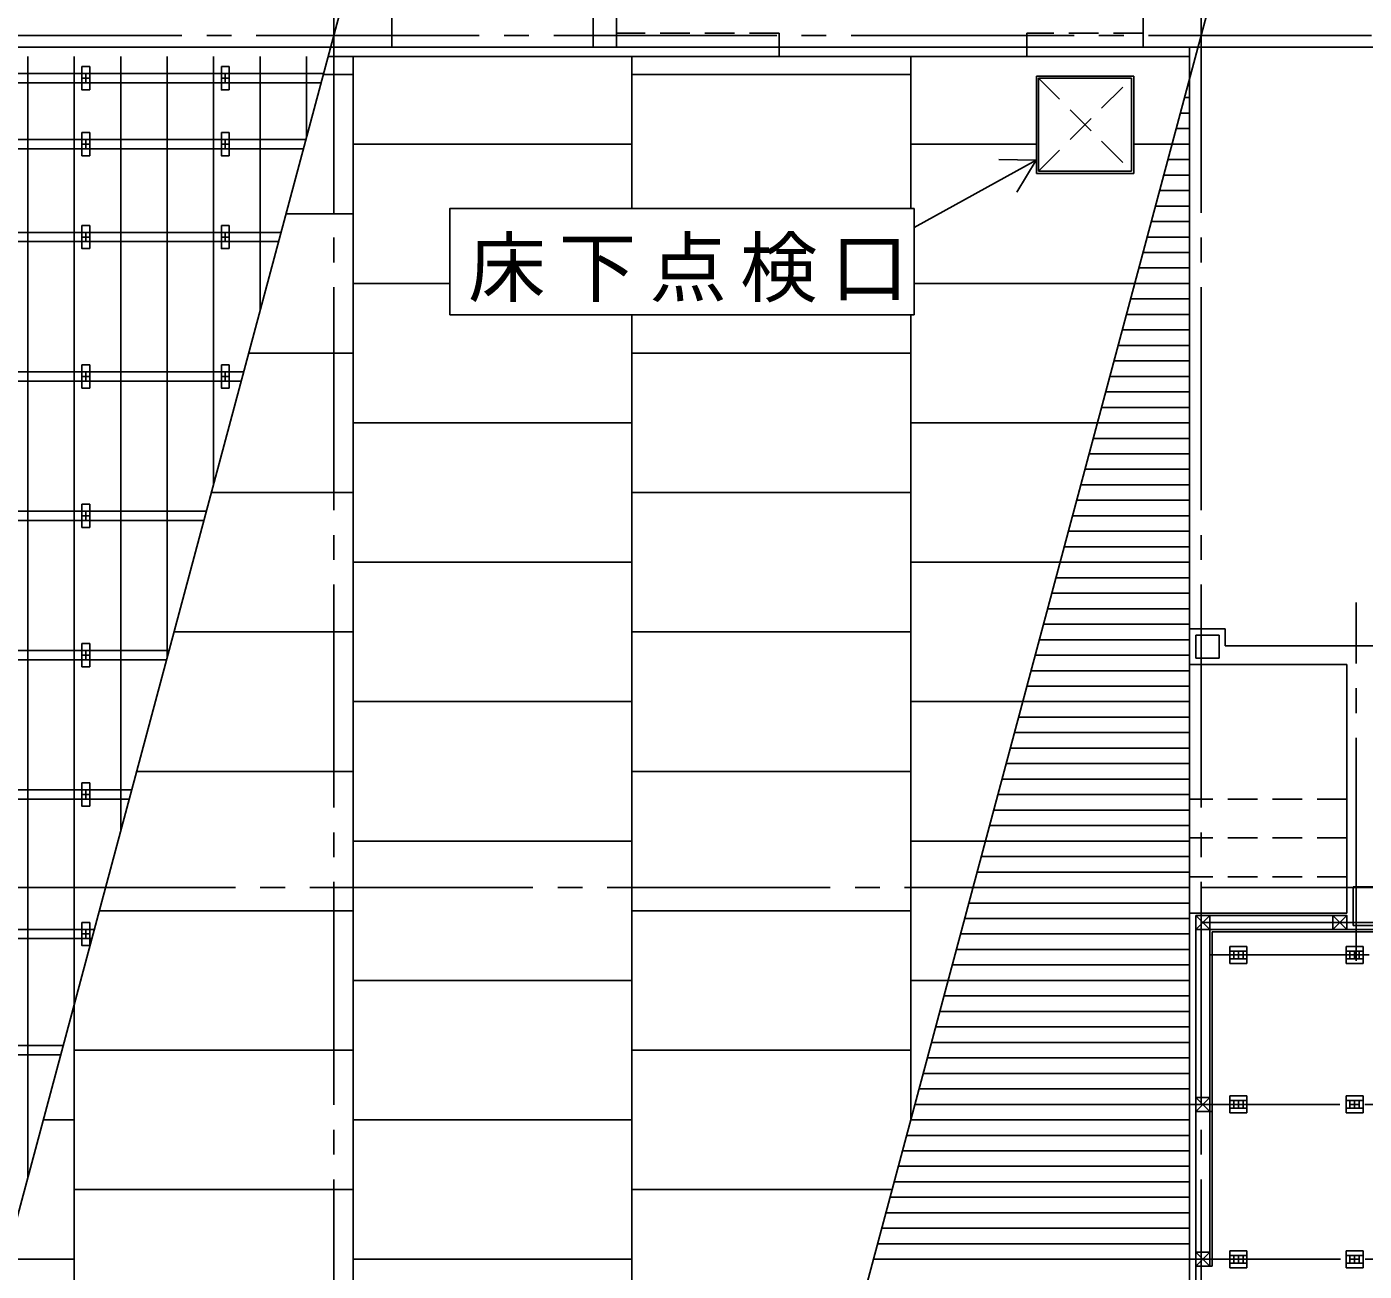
# Model space of a CAD drawing. Units: millimetres at full size, sheet at 1:160; details may follow other scales. Extents: x -33008 to 32992, y -23168 to 22812.
# Drawn here: x -3815 to 4819, y 6488 to 14523 of the extents above; entities that cross this region are included whole.
import ezdxf

# ---------------------------------------------------------------- set-up
doc = ezdxf.new("R2010")
doc.units = ezdxf.units.MM
doc.header["$LTSCALE"] = 160
doc.linetypes.add('CHAIN2', pattern=[12, 9, -1, 1, -1])
doc.linetypes.add('DASHED1', pattern=[1.8, 1.2, -0.6])
for name, color, linetype in [('0-1_中線', 7, 'Continuous'), ('1-0_中心線', 7, 'CHAIN2'), ('1-1_中線', 7, 'Continuous'), ('1-2_太線１', 3, 'Continuous'), ('1-3_太線２', 5, 'Continuous'), ('1-6_文字', 7, 'Continuous'), ('1-7_極太線', 6, 'Continuous')]:
    doc.layers.add(name, color=color, linetype=linetype)
doc.styles.add('ＭＳ ゴシック', font='')
doc.styles.get('ＭＳ ゴシック').set_extended_font_data('MS Gothic')

msp = doc.modelspace()

# ---------------------------------------------------------------- linework, layer by layer
at = {"layer": '0-1_中線'}
for p, q in [((3391.7, 14390.5), (3391.7, 15365.5)), ((-8.3, 14390.5), (-8.3, 15175.2)), ((-1458.3, 14390.5), (-1458.3, 14690.5)), ((-23158.3, 14390.5), (3691.7, 14390.5)), ((-23158.3, 14390.5), (8391.7, 14390.5)), ((3691.7, 14390.5), (8391.7, 14390.5)), ((3691.7, 14390.5), (3691.7, -8459.5)), ((3691.7, 8765.5), (3691.7, 14390.5)), ((2702.7, 13576.5), (2702.7, 14204.5)), ((3330.7, 14204.5), (2702.7, 14204.5)), ((2716.7, 14190.5), (3316.7, 14190.5)), ((2716.7, 14190.5), (2716.7, 13590.5)), ((3316.7, 13590.5), (3316.7, 14190.5)), ((3330.7, 13576.5), (3330.7, 14204.5)), ((3330.7, 13576.5), (2702.7, 13576.5)), ((2716.7, 13590.5), (3316.7, 13590.5)), ((3921.7, 10635.5), (3691.7, 10635.5)), ((3921.7, 10525.5), (3921.7, 10635.5)), ((3731.7, 10595.5), (3731.7, 10445.5)), ((3881.7, 10595.5), (3731.7, 10595.5)), ((3881.7, 10595.5), (3881.7, 10445.5)), ((4706.7, 10405.5), (3691.7, 10405.5)), ((3881.7, 10445.5), (3731.7, 10445.5)), ((4706.7, 8800.5), (4706.7, 10405.5)), ((4746.7, 8970.5), (4746.7, 8720.5)), ((4996.7, 8970.5), (4746.7, 8970.5)), ((4706.7, 8800.5), (3691.7, 8800.5)), ((3691.7, 2765.5), (3691.7, 8765.5)), ((4706.7, 8785.5), (3731.7, 8785.5)), ((3731.7, 8785.5), (3821.7, 8695.5)), ((3731.7, 8695.5), (3821.7, 8785.5)), ((3731.7, -2854.5), (3731.7, 8785.5)), ((3821.7, 6520.5), (3821.7, 8785.5)), ((4706.7, 8695.5), (4706.7, 8785.5)), ((4996.7, 8720.5), (4746.7, 8720.5)), ((4706.7, 8695.5), (3731.7, 8695.5)), ((6826.7, 8680.5), (3836.7, 8680.5)), ((3836.7, 6520.5), (3836.7, 8680.5)), ((6811.7, 8695.5), (4616.7, 8695.5)), ((3731.7, 7610.5), (3821.7, 7520.5)), ((3836.7, 7520.5), (3731.7, 7520.5)), ((3731.7, 6610.5), (3821.7, 6520.5)), ((3836.7, 6520.5), (3731.7, 6520.5))]:
    msp.add_line(p, q, dxfattribs=at)
at = {"layer": '0-1_中線', "linetype": 'DASHED1'}
for p, q in [((1041.7, 14480.5), (-8.3, 14480.5)), ((1041.7, 14330.5), (1041.7, 14480.5)), ((2641.7, 14330.5), (2641.7, 14480.5)), ((3391.7, 14480.5), (2641.7, 14480.5)), ((2716.7, 14190.5), (3316.7, 13590.5)), ((2716.7, 13590.5), (3316.7, 14190.5)), ((4706.7, 9535.5), (3691.7, 9535.5)), ((4706.7, 9285.5), (3691.7, 9285.5)), ((4706.7, 9035.5), (3691.7, 9035.5))]:
    msp.add_line(p, q, dxfattribs=at)
at = {"layer": '0-1_中線'}
for points in [[(-158.3, 14390.5), (-158.3, 14690.5), (-1458.3, 14690.5)], [(7731.7, 9065.5), (7731.7, 10525.5), (3921.7, 10525.5)], [(4616.7, 8695.5), (4616.7, 8785.5), (4706.7, 8695.5)], [(4616.7, 8695.5), (4706.7, 8785.5), (4616.7, 8785.5)], [(3731.7, 7520.5), (3821.7, 7610.5), (3731.7, 7610.5)], [(3731.7, 6520.5), (3821.7, 6610.5), (3731.7, 6610.5)]]:
    msp.add_lwpolyline(points, dxfattribs=at)
at = {"layer": '1-0_中心線'}
for p, q in [((3766.7, -11638.6), (3766.7, 17288.4)), ((-1833.3, -11638.6), (-1833.3, 16718.4)), ((-31133.4, 14465.5), (10972.4, 14465.5)), ((4766.7, 8491.9), (4766.7, 10806)), ((10972.4, 8965.5), (-29903.4, 8965.5)), ((10972.4, 8740.5), (3691.7, 8740.5)), ((8691.7, 8530.5), (3821.7, 8530.5)), ((6582.4, 7565.5), (3691.7, 7565.5)), ((6585.2, 6565.5), (3662.8, 6565.5))]:
    msp.add_line(p, q, dxfattribs=at)
at = {"layer": '1-1_中線'}
for p, q in [((-1915, 14160.5), (-17152.2, 14160.5)), ((-1899, 14220.5), (-17136.1, 14220.5)), ((-2012.8, 13795.5), (-6283.3, 13795.5)), ((-2028.9, 13735.5), (-6283.3, 13735.5)), ((-2189.7, 13135.5), (-17426.8, 13135.5)), ((-2173.6, 13195.5), (-17410.8, 13195.5)), ((-2414.8, 12295.5), (-17651.9, 12295.5)), ((-2430.8, 12235.5), (-17668, 12235.5)), ((-2672, 11335.5), (-17909.2, 11335.5)), ((-2655.9, 11395.5), (-17893.1, 11395.5)), ((-2897.1, 10495.5), (-18134.2, 10495.5)), ((-2913.1, 10435.5), (-18150.3, 10435.5)), ((-3138.2, 9595.5), (-18375.4, 9595.5)), ((-3154.3, 9535.5), (-18391.5, 9535.5)), ((-3395.4, 8635.5), (-18632.6, 8635.5)), ((-3379.4, 8695.5), (-18616.5, 8695.5)), ((-3580.3, 7945.5), (-13844.6, 7945.5)), ((-3596.4, 7885.5), (-13844.6, 7885.5))]:
    msp.add_line(p, q, dxfattribs=at)
at = {"layer": '1-2_太線１'}
for p, q in [((-3808.3, 7094.7), (-3808.3, 14330.5)), ((-3508.3, 8214.3), (-3508.3, 14330.5)), ((-3208.3, 9333.9), (-3208.3, 14330.5)), ((-2908.3, 10453.5), (-2908.3, 14330.5)), ((-2608.3, 11573.1), (-2608.3, 14330.5)), ((-2308.3, 12692.7), (-2308.3, 14330.5)), ((-2008.3, 13812.4), (-2008.3, 14330.5))]:
    msp.add_line(p, q, dxfattribs=at)
at = {"layer": '1-3_太線２'}
for p, q in [((-3458.3, 14265.5), (-3408.3, 14265.5)), ((-3408.3, 14265.5), (-3408.3, 14115.5)), ((-2558.3, 14265.5), (-2508.3, 14265.5)), ((-2508.3, 14265.5), (-2508.3, 14115.5)), ((-3458.3, 14220.5), (-3408.3, 14220.5)), ((-3458.3, 14190.5), (-3408.3, 14190.5)), ((-3458.3, 14160.5), (-3408.3, 14160.5)), ((-3433.3, 14160.5), (-3433.3, 14220.5)), ((-2558.3, 14220.5), (-2508.3, 14220.5)), ((-2558.3, 14190.5), (-2508.3, 14190.5)), ((-2558.3, 14160.5), (-2508.3, 14160.5)), ((-2533.3, 14160.5), (-2533.3, 14220.5)), ((-3458.3, 13840.5), (-3408.3, 13840.5)), ((-3408.3, 13840.5), (-3408.3, 13690.5)), ((-2558.3, 13840.5), (-2508.3, 13840.5)), ((-2508.3, 13840.5), (-2508.3, 13690.5)), ((-3458.3, 13795.5), (-3408.3, 13795.5)), ((-3458.3, 13765.5), (-3408.3, 13765.5)), ((-3458.3, 13735.5), (-3408.3, 13735.5)), ((-3433.3, 13735.5), (-3433.3, 13795.5)), ((-2558.3, 13795.5), (-2508.3, 13795.5)), ((-2558.3, 13765.5), (-2508.3, 13765.5)), ((-2558.3, 13735.5), (-2508.3, 13735.5)), ((-2533.3, 13735.5), (-2533.3, 13795.5)), ((-3458.3, 13240.5), (-3408.3, 13240.5)), ((-3408.3, 13240.5), (-3408.3, 13090.5)), ((-2558.3, 13240.5), (-2508.3, 13240.5)), ((-2508.3, 13240.5), (-2508.3, 13090.5)), ((-3458.3, 13195.5), (-3408.3, 13195.5)), ((-3458.3, 13165.5), (-3408.3, 13165.5)), ((-3458.3, 13135.5), (-3408.3, 13135.5)), ((-3433.3, 13135.5), (-3433.3, 13195.5)), ((-2558.3, 13195.5), (-2508.3, 13195.5)), ((-2558.3, 13165.5), (-2508.3, 13165.5)), ((-2558.3, 13135.5), (-2508.3, 13135.5)), ((-2533.3, 13135.5), (-2533.3, 13195.5)), ((-3458.3, 12340.5), (-3408.3, 12340.5)), ((-3458.3, 12295.5), (-3408.3, 12295.5)), ((-3458.3, 12265.5), (-3408.3, 12265.5)), ((-3433.3, 12235.5), (-3433.3, 12295.5)), ((-3408.3, 12340.5), (-3408.3, 12190.5)), ((-2558.3, 12340.5), (-2508.3, 12340.5)), ((-2558.3, 12295.5), (-2508.3, 12295.5)), ((-2558.3, 12265.5), (-2508.3, 12265.5)), ((-2533.3, 12235.5), (-2533.3, 12295.5)), ((-2508.3, 12340.5), (-2508.3, 12190.5)), ((-3458.3, 12235.5), (-3408.3, 12235.5)), ((-2558.3, 12235.5), (-2508.3, 12235.5)), ((-3458.3, 11440.5), (-3408.3, 11440.5)), ((-3408.3, 11440.5), (-3408.3, 11290.5)), ((-3458.3, 11395.5), (-3408.3, 11395.5)), ((-3458.3, 11365.5), (-3408.3, 11365.5)), ((-3458.3, 11335.5), (-3408.3, 11335.5)), ((-3433.3, 11335.5), (-3433.3, 11395.5)), ((-3458.3, 10540.5), (-3408.3, 10540.5)), ((-3408.3, 10540.5), (-3408.3, 10390.5)), ((-3458.3, 10495.5), (-3408.3, 10495.5)), ((-3458.3, 10465.5), (-3408.3, 10465.5)), ((-3433.3, 10435.5), (-3433.3, 10495.5)), ((-3458.3, 10435.5), (-3408.3, 10435.5)), ((-3458.3, 9640.5), (-3408.3, 9640.5)), ((-3458.3, 9595.5), (-3408.3, 9595.5)), ((-3433.3, 9535.5), (-3433.3, 9595.5)), ((-3408.3, 9640.5), (-3408.3, 9490.5)), ((-3458.3, 9565.5), (-3408.3, 9565.5)), ((-3458.3, 9535.5), (-3408.3, 9535.5)), ((-3458.3, 8740.5), (-3408.3, 8740.5)), ((-3408.3, 8740.5), (-3408.3, 8590.5)), ((-3458.3, 8695.5), (-3408.3, 8695.5)), ((-3458.3, 8665.5), (-3408.3, 8665.5)), ((-3458.3, 8635.5), (-3408.3, 8635.5)), ((-3433.3, 8635.5), (-3433.3, 8695.5)), ((3951.7, 8585.5), (3951.7, 8475.5)), ((4061.7, 8585.5), (3951.7, 8585.5)), ((4061.7, 8555.5), (3951.7, 8555.5)), ((3976.7, 8505.5), (3976.7, 8555.5)), ((4006.7, 8505.5), (4006.7, 8555.5)), ((4036.7, 8505.5), (4036.7, 8555.5)), ((4061.7, 8475.5), (4061.7, 8585.5)), ((4701.7, 8585.5), (4701.7, 8475.5)), ((4811.7, 8585.5), (4701.7, 8585.5)), ((4811.7, 8555.5), (4701.7, 8555.5)), ((4726.7, 8505.5), (4726.7, 8555.5)), ((4756.7, 8505.5), (4756.7, 8555.5)), ((4786.7, 8505.5), (4786.7, 8555.5)), ((4811.7, 8475.5), (4811.7, 8585.5)), ((3951.7, 8505.5), (4061.7, 8505.5)), ((3951.7, 8475.5), (4061.7, 8475.5)), ((4036.7, 8530.5), (3976.7, 8530.5)), ((4701.7, 8505.5), (4811.7, 8505.5)), ((4701.7, 8475.5), (4811.7, 8475.5)), ((4786.7, 8530.5), (4726.7, 8530.5)), ((3951.7, 7620.5), (3951.7, 7510.5)), ((4061.7, 7620.5), (3951.7, 7620.5)), ((4061.7, 7510.5), (4061.7, 7620.5)), ((4701.7, 7620.5), (4701.7, 7510.5)), ((4811.7, 7620.5), (4701.7, 7620.5)), ((4811.7, 7510.5), (4811.7, 7620.5)), ((4061.7, 7590.5), (3951.7, 7590.5)), ((3951.7, 7540.5), (4061.7, 7540.5)), ((3976.7, 7540.5), (3976.7, 7590.5)), ((4036.7, 7565.5), (3976.7, 7565.5)), ((4006.7, 7540.5), (4006.7, 7590.5)), ((4036.7, 7540.5), (4036.7, 7590.5)), ((4811.7, 7590.5), (4701.7, 7590.5)), ((4701.7, 7540.5), (4811.7, 7540.5)), ((4726.7, 7540.5), (4726.7, 7590.5)), ((4786.7, 7565.5), (4726.7, 7565.5)), ((4756.7, 7540.5), (4756.7, 7590.5)), ((4786.7, 7540.5), (4786.7, 7590.5)), ((3951.7, 7510.5), (4061.7, 7510.5)), ((4701.7, 7510.5), (4811.7, 7510.5)), ((3951.7, 6620.5), (3951.7, 6510.5)), ((4061.7, 6620.5), (3951.7, 6620.5)), ((4061.7, 6590.5), (3951.7, 6590.5)), ((3976.7, 6540.5), (3976.7, 6590.5)), ((4036.7, 6565.5), (3976.7, 6565.5)), ((4006.7, 6540.5), (4006.7, 6590.5)), ((4036.7, 6540.5), (4036.7, 6590.5)), ((4061.7, 6510.5), (4061.7, 6620.5)), ((4701.7, 6620.5), (4701.7, 6510.5)), ((4811.7, 6620.5), (4701.7, 6620.5)), ((4811.7, 6590.5), (4701.7, 6590.5)), ((4726.7, 6540.5), (4726.7, 6590.5)), ((4786.7, 6565.5), (4726.7, 6565.5)), ((4756.7, 6540.5), (4756.7, 6590.5)), ((4786.7, 6540.5), (4786.7, 6590.5)), ((4811.7, 6510.5), (4811.7, 6620.5)), ((3951.7, 6540.5), (4061.7, 6540.5)), ((3951.7, 6510.5), (4061.7, 6510.5)), ((4701.7, 6540.5), (4811.7, 6540.5)), ((4701.7, 6510.5), (4811.7, 6510.5))]:
    msp.add_line(p, q, dxfattribs=at)
for points in [[(-3458.3, 14265.5), (-3458.3, 14115.5), (-3408.3, 14115.5)], [(-2558.3, 14265.5), (-2558.3, 14115.5), (-2508.3, 14115.5)], [(-3458.3, 13840.5), (-3458.3, 13690.5), (-3408.3, 13690.5)], [(-2558.3, 13840.5), (-2558.3, 13690.5), (-2508.3, 13690.5)], [(-3458.3, 13240.5), (-3458.3, 13090.5), (-3408.3, 13090.5)], [(-2558.3, 13240.5), (-2558.3, 13090.5), (-2508.3, 13090.5)], [(-3458.3, 12340.5), (-3458.3, 12190.5), (-3408.3, 12190.5)], [(-2558.3, 12340.5), (-2558.3, 12190.5), (-2508.3, 12190.5)], [(-3458.3, 11440.5), (-3458.3, 11290.5), (-3408.3, 11290.5)], [(-3458.3, 10540.5), (-3458.3, 10390.5), (-3408.3, 10390.5)], [(-3458.3, 9640.5), (-3458.3, 9490.5), (-3408.3, 9490.5)], [(-3458.3, 8740.5), (-3458.3, 8590.5), (-3408.3, 8590.5)]]:
    msp.add_lwpolyline(points, dxfattribs=at)
at = {"layer": '1-6_文字'}
for p, q in [((-8548.2, -10595), (-1554.7, 15505.2)), ((-2948.2, -10595), (4045.3, 15505.2)), ((2701.4, 13662.4), (2576.5, 13454.9)), ((1914.7, 13349), (1914.7, 12663.8)), ((1914.7, 12663.8), (-1084.5, 12663.8))]:
    msp.add_line(p, q, dxfattribs=at)
for points in [[(1914.7, 13227.2), (2701.4, 13662.4), (2459.3, 13666.8)], [(-1084.5, 12663.8), (-1084.5, 13349), (1914.7, 13349)]]:
    msp.add_lwpolyline(points, dxfattribs=at)
at = {"layer": '1-7_極太線'}
for p, q in [((-1869.5, 14330.5), (3691.7, 14330.5)), ((-1708.3, 14330.5), (-1708.3, -5967.5)), ((91.7, 14330.5), (91.7, 13349)), ((1891.7, 14330.5), (1891.7, 13349)), ((-1900.3, 14215.5), (-1708.3, 14215.5)), ((1891.7, 14215.5), (91.7, 14215.5)), ((3659.5, 14065.5), (3691.7, 14065.5)), ((3691.7, 13965.5), (3632.7, 13965.5)), ((3605.9, 13865.5), (3691.7, 13865.5)), ((91.7, 13765.5), (-1708.3, 13765.5)), ((2702.7, 13765.5), (1891.7, 13765.5)), ((3579.1, 13765.5), (3330.7, 13765.5)), ((3691.7, 13765.5), (3579.1, 13765.5)), ((3691.7, 13665.5), (3552.3, 13665.5)), ((3525.5, 13565.5), (3691.7, 13565.5)), ((3691.7, 13465.5), (3498.7, 13465.5)), ((-1708.3, 13315.5), (-2141.4, 13315.5)), ((3472, 13365.5), (3691.7, 13365.5)), ((3691.7, 13265.5), (3445.2, 13265.5)), ((3691.7, 13165.5), (3418.4, 13165.5)), ((3391.6, 13065.5), (3691.7, 13065.5)), ((3691.7, 12965.5), (3364.8, 12965.5)), ((-1084.5, 12865.5), (-1708.3, 12865.5)), ((3338, 12865.5), (1914.7, 12865.5)), ((3338, 12865.5), (3691.7, 12865.5)), ((3691.7, 12765.5), (3311.2, 12765.5)), ((91.7, 12663.8), (91.7, 750.2)), ((1891.7, 12663.8), (1891.7, 7467.9)), ((3691.7, 12665.5), (3284.4, 12665.5)), ((3257.6, 12565.5), (3691.7, 12565.5)), ((3691.7, 12465.5), (3230.8, 12465.5)), ((-1708.3, 12415.5), (-2382.6, 12415.5)), ((1814.2, 12415.5), (91.7, 12415.5)), ((1891.7, 12415.5), (1814.2, 12415.5)), ((3204, 12365.5), (3691.7, 12365.5)), ((3691.7, 12265.5), (3177.2, 12265.5)), ((3691.7, 12165.5), (3150.4, 12165.5)), ((3123.6, 12065.5), (3691.7, 12065.5)), ((91.7, 11965.5), (-1708.3, 11965.5)), ((3096.8, 11965.5), (1891.7, 11965.5)), ((3691.7, 11965.5), (3096.8, 11965.5)), ((3070, 11865.5), (3691.7, 11865.5)), ((3691.7, 11765.5), (3043.2, 11765.5)), ((3691.7, 11665.5), (3016.4, 11665.5)), ((-1708.3, 11515.5), (-2623.8, 11515.5)), ((1891.7, 11515.5), (91.7, 11515.5)), ((2989.6, 11565.5), (3691.7, 11565.5)), ((3691.7, 11465.5), (2962.8, 11465.5)), ((2936.1, 11365.5), (3691.7, 11365.5)), ((3691.7, 11265.5), (2909.3, 11265.5)), ((3691.7, 11165.5), (2882.5, 11165.5)), ((91.7, 11065.5), (-1708.3, 11065.5)), ((2855.7, 11065.5), (1891.7, 11065.5)), ((2855.7, 11065.5), (3691.7, 11065.5)), ((3691.7, 10965.5), (2828.9, 10965.5)), ((2802.1, 10865.5), (3691.7, 10865.5)), ((3691.7, 10765.5), (2775.3, 10765.5)), ((3691.7, 10665.5), (2748.5, 10665.5)), ((-1708.3, 10615.5), (-2864.9, 10615.5)), ((1891.7, 10615.5), (91.7, 10615.5)), ((2721.7, 10565.5), (3691.7, 10565.5)), ((3691.7, 10465.5), (2694.9, 10465.5)), ((2668.1, 10365.5), (3691.7, 10365.5)), ((3691.7, 10265.5), (2641.3, 10265.5)), ((91.7, 10165.5), (-1708.3, 10165.5)), ((2614.5, 10165.5), (1891.7, 10165.5)), ((3691.7, 10165.5), (2614.5, 10165.5)), ((2587.7, 10065.5), (3691.7, 10065.5)), ((3691.7, 9965.5), (2560.9, 9965.5)), ((2534.1, 9865.5), (3691.7, 9865.5)), ((3691.7, 9765.5), (2507.3, 9765.5)), ((-1708.3, 9715.5), (-3106.1, 9715.5)), ((1891.7, 9715.5), (91.7, 9715.5)), ((3691.7, 9665.5), (2480.5, 9665.5)), ((2453.7, 9565.5), (3691.7, 9565.5)), ((3691.7, 9465.5), (2426.9, 9465.5)), ((2400.2, 9365.5), (3691.7, 9365.5)), ((91.7, 9265.5), (-1708.3, 9265.5)), ((2373.4, 9265.5), (1891.7, 9265.5)), ((3691.7, 9265.5), (2373.4, 9265.5)), ((3691.7, 9165.5), (2346.6, 9165.5)), ((2319.8, 9065.5), (3691.7, 9065.5)), ((3691.7, 8965.5), (2293, 8965.5)), ((-1708.3, 8815.5), (-3347.2, 8815.5)), ((1891.7, 8815.5), (91.7, 8815.5)), ((2266.2, 8865.5), (3691.7, 8865.5)), ((3691.7, 8765.5), (2239.4, 8765.5)), ((3691.7, 8665.5), (2212.6, 8665.5)), ((2185.8, 8565.5), (3691.7, 8565.5)), ((3691.7, 8465.5), (2159, 8465.5)), ((91.7, 8365.5), (-1708.3, 8365.5)), ((2132.2, 8365.5), (1891.7, 8365.5)), ((2132.2, 8365.5), (3691.7, 8365.5)), ((-3508.3, 8214.3), (-3508.3, -8399.5)), ((3691.7, 8265.5), (2105.4, 8265.5)), ((3691.7, 8165.5), (2078.6, 8165.5)), ((2051.8, 8065.5), (3691.7, 8065.5)), ((3691.7, 7965.5), (2025, 7965.5)), ((-1708.3, 7915.5), (-3508.3, 7915.5)), ((1891.7, 7915.5), (91.7, 7915.5)), ((1998.2, 7865.5), (3691.7, 7865.5)), ((3691.7, 7765.5), (1971.4, 7765.5)), ((3002, 7665.5), (1944.6, 7665.5)), ((3691.7, 7665.5), (3002, 7665.5)), ((1917.8, 7565.5), (2440.1, 7565.5)), ((2440.1, 7565.5), (3691.7, 7565.5)), ((-3508.3, 7465.5), (-3708.9, 7465.5)), ((91.7, 7465.5), (-1708.3, 7465.5)), ((3078.4, 7465.5), (1891.1, 7465.5)), ((3691.7, 7465.5), (3078.4, 7465.5)), ((1864.3, 7365.5), (2433.1, 7365.5)), ((2433.1, 7365.5), (3691.7, 7365.5)), ((2480.6, 7265.5), (1837.5, 7265.5)), ((3691.7, 7265.5), (2480.6, 7265.5)), ((3691.7, 7165.5), (1810.7, 7165.5)), ((-1708.3, 7015.5), (-3508.3, 7015.5)), ((1770.5, 7015.5), (91.7, 7015.5)), ((1781.4, 7065.5), (3691.7, 7065.5)), ((3691.7, 6965.5), (1757.1, 6965.5)), ((1730.3, 6865.5), (3691.7, 6865.5)), ((3691.7, 6765.5), (1703.5, 6765.5)), ((3691.7, 6665.5), (1676.7, 6665.5)), ((-3508.3, 6565.5), (-3950.1, 6565.5)), ((91.7, 6565.5), (-1708.3, 6565.5)), ((1649.9, 6565.5), (3691.7, 6565.5))]:
    msp.add_line(p, q, dxfattribs=at)

# ---------------------------------------------------------------- texts
at = {"layer": '1-6_文字', "insert": (-965.5, 12742.5), "char_height": 366.6, "attachment_point": 7, "style": 'ＭＳ ゴシック'}
msp.add_mtext('\\T1.17;床下点検口', dxfattribs=at)

doc.saveas('drawing.dxf')
